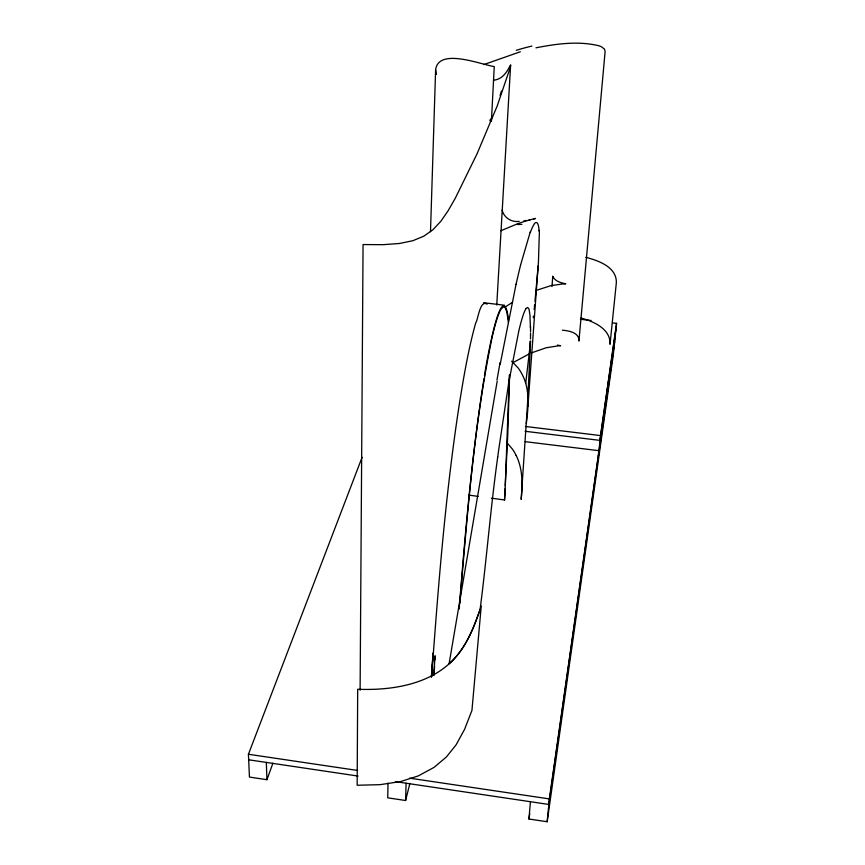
<?xml version="1.0" encoding="UTF-8"?>
<svg xmlns="http://www.w3.org/2000/svg" width="865" height="865" viewBox="0 0 865 865"><rect width="100%" height="100%" fill="white"/><g stroke="black" fill="none" stroke-linecap="round" stroke-linejoin="round"><path stroke-width="1.3" d="M530.559 331.511L530.526 326.289M360.11 690.238L363.062 244.557L383.119 244.687L399.533 243.476L412.886 240.697L423.818 236.177L432.922 229.755L440.815 221.321L448.092 210.801L455.314 198.182L477.058 153.797L497.224 105.898L509.896 68.551M530.537 335.35L530.483 338.896M430.5 231.69L435.614 69.87C438.371 47.348 480.972 64.572 494.261 66.583L491.417 121.143M509.388 374.913L505.279 485.557M509.615 374.718L507.744 435.311L504.533 499.981L491.352 498.186M388.028 783.203L387.736 797.833L405.599 800.503L409.869 783.485M405.599 800.503L406.096 783.214M530.202 349.979L527.499 404.279L521.173 499.386C522.633 484.66 522.936 468.927 516.102 455.347M526.32 423.504C528.418 406.993 530.148 388.85 521.746 373.669A100.643 53.922 1.7 0 0 518.167 368.003L511.626 361.181M505.311 488.433L504.533 499.981M496.759 305.021L510.631 64.929M431.332 677.068L433.084 652.988L431.603 676.83M434.014 675.241L434.565 666.191M433.776 674.862L435.117 655.475M434.965 659.865L435.182 656.621M431.657 676.43C438.252 586.059 445.356 495.602 459.045 405.977C463.489 378.221 468.095 350.401 475.599 323.283C478.194 319.477 479.913 299.301 487.168 304.156M538.16 265.944L534.97 301.355M527.909 406.431L538.462 261.641L539.284 234.966M459.142 609.047C465.294 532.029 471.814 454.925 484.011 378.589M459.834 603.11L460.029 600.591M460.234 598.039C467.673 510.631 474.29 422.769 492.228 336.745A99.572 10.499 -82.7 0 1 500.889 309.421L503.257 306.87L505.268 307.821L506.933 312.319L508.404 322.591M551.978 286.477L552.778 276.216C554.703 281.244 560.963 282.887 565.797 283.785A8.964 4.249 4.7 0 0 564.153 283.774M612.55 322.894L616.572 323.348L613.22 355.504L547.167 821.75L528.926 819.014L530.44 801.714M481.243 606.008L471.944 710.435L464.527 729.433L456.071 744.873L446.416 756.951L434.068 767.363L418.325 775.894L400.711 781.538L380.103 784.663L357.159 785.258L357.688 689.275C394.083 690.67 435.928 683.793 459.196 652.837C468.527 640.587 474.269 626.119 479.286 611.696M547.167 821.75L549.361 798.903L598.958 450.697L525.239 441.669M598.472 455.466L600.515 435.571L616.572 323.348M599.564 447.8L601.099 432.803M606.581 398.506L608.073 383.984M534.386 307.032L534.635 304.588M607.544 391.704L609.036 377.259M613.793 347.806L615.242 333.814M534.127 309.475L534.3 307.843M533.24 317.693L533.424 316.049M510.62 65.286L510.361 66.637M530.645 341.059L525.715 383.325M497.699 457.109C490.628 507.668 486.671 558.768 480.118 609.252M614.658 341.729L548.832 804.45L395.413 781.625M616.107 327.803L600.018 440.393L525.087 431.278M528.926 819.014L529.758 813.684M484.465 375.864C484.703 372.664 502.176 268.247 508.588 320.223M497.17 381.303L449.086 663.833A103.832 69.697 -1 0 0 452.676 660.384C466.365 646.479 473.739 627.936 479.945 609.771M500.208 364.176L516.07 284.185M518.676 331.728L508.847 381.962L498.456 451.422A232.393 19.495 -82 0 0 497.743 457.066M520.589 264.971L530.396 231.517M480.205 608.992L479.664 610.593M362.111 457.271L248.428 754.258L249.444 777.073L266.95 779.7L272.908 763.2M509.993 65.783C506.836 72.606 501.646 79.677 493.461 80.196M526.201 308.513L527.553 307.486L528.623 308.394A136.616 10.758 -81.9 0 1 529.272 310.481L530.115 316.439M534.386 223.494C538.365 219.461 538.938 228.447 539.068 230.912M505.755 306.61L512.653 302.231M512.458 362.911L529.629 353.709M500.824 230.76L517.757 223.721A137.33 63.675 5.5 0 1 535.511 218.445L533.619 218.91M531.694 352.801L546.193 347.762L559.006 345.74A8.747 4.466 4.9 0 1 560.628 345.751L557.428 345.07M483.838 64.583L520.362 51.749M536.214 290.381L551.037 285.634L564.142 283.752M530.44 219.624L529.077 219.905M535.986 47.813C556.563 43.801 578.285 40.763 598.937 45.78A14.824 4.855 4.3 0 1 601.445 46.786L604.44 49.1L605.122 51.478L578.934 341.08C579.593 332.549 568.748 330.765 562.347 330.181M526.179 220.467L523.876 220.856M519.216 221.364C511.583 222.554 504.003 217.742 502.143 210.195M580.415 319.272L591.13 320.483M483.632 302.718L504.511 305.226M525.444 426.467L600.515 435.571M468.949 495.126L478.183 496.38M248.428 754.258L357.613 770.456M409.545 778.154L549.361 798.903M248.677 759.794L358.067 776.067M432.554 657.281L434.857 657.627M585.821 257.338C598.31 260.549 616.713 266.961 616.356 282.596L610.02 344.313C610.841 328.895 593.487 321.348 580.977 318.039M507.279 443.064L512.653 449.389A97.356 56.841 1.5 0 1 516.091 455.347M436.349 74.444L435.614 69.87M266.312 762.422L266.95 779.7M530.05 341.21A323.013 24.653 -82 0 1 529.726 352.401M530.526 332.917A266.788 20.728 -81.9 0 1 530.505 335.501M529.975 317.25A200.302 15.613 -82 0 1 530.332 327.37M518.719 331.263A103.768 8.196 -81.9 0 1 526.212 308.405M539.187 230.393A238.026 17.884 -79.3 0 1 539.414 234.35M530.245 232.631A188.743 13.548 -80.8 0 1 534.311 223.981M516.059 284.325A189.824 13.948 -81 0 1 520.579 265.112M496.975 380.103A234.393 15.527 -80.9 0 1 500.089 362.565M516.329 50.321A195.187 64.345 4.3 0 1 531.899 46.061M521.898 224.359A62.734 32.427 -41 0 1 517.183 224.424M489.839 120.765A95.247 1.416 -67.8 0 1 490.563 119.013M501.484 90.998A177.357 3.255 -70.7 0 1 500.078 95.377"/></g></svg>
